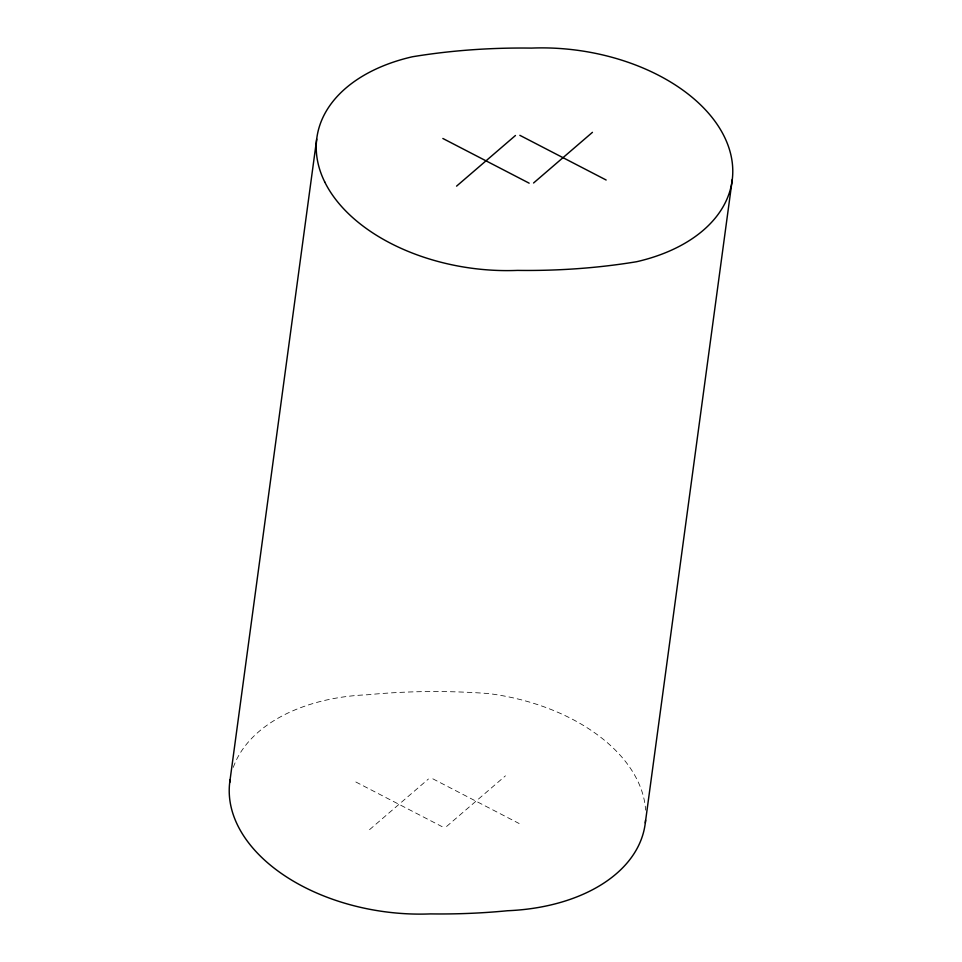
<?xml version="1.0" encoding="UTF-8"?>
<svg xmlns="http://www.w3.org/2000/svg" width="962" height="962" viewBox="0 0 962 962"><rect width="100%" height="100%" fill="white"/><g stroke="black" fill="none" stroke-linecap="round" stroke-linejoin="round"><path stroke-width="0.72" stroke-dasharray="4.81 3.61" d="M369.552 829.665L428.439 779.004M446.548 826.502L505.435 775.853M432.84 778.823L519.143 823.52M355.844 781.986L442.147 826.683M233.285 767.363A170.695 108.345 7.7 0 1 367.496 694.768A471.548 299.314 7.7 0 1 488.744 693.578A170.695 108.345 7.7 0 1 645.622 810.136"/><path stroke-width="1.44" d="M229.702 782.587L316.702 139.081M645.298 822.919L732.298 179.413M456.565 186.147L515.452 135.498M533.561 182.996L592.448 132.335M519.853 135.317L606.156 180.014M442.857 138.48L529.16 183.177M230.086 779.809A170.695 108.345 7.7 0 0 430.507 913.9A471.548 299.314 7.7 0 0 507.503 910.737A170.695 108.345 7.7 0 0 645.574 820.117M324.711 181.914A170.695 108.345 7.7 0 0 517.508 270.394A471.548 299.314 7.7 0 0 636.616 261.724A170.695 108.345 7.7 0 0 724.29 136.58A170.695 108.345 7.7 0 0 531.493 48.1A471.548 299.314 7.7 0 0 412.385 56.77A170.695 108.345 7.7 0 0 324.711 181.914"/></g></svg>
